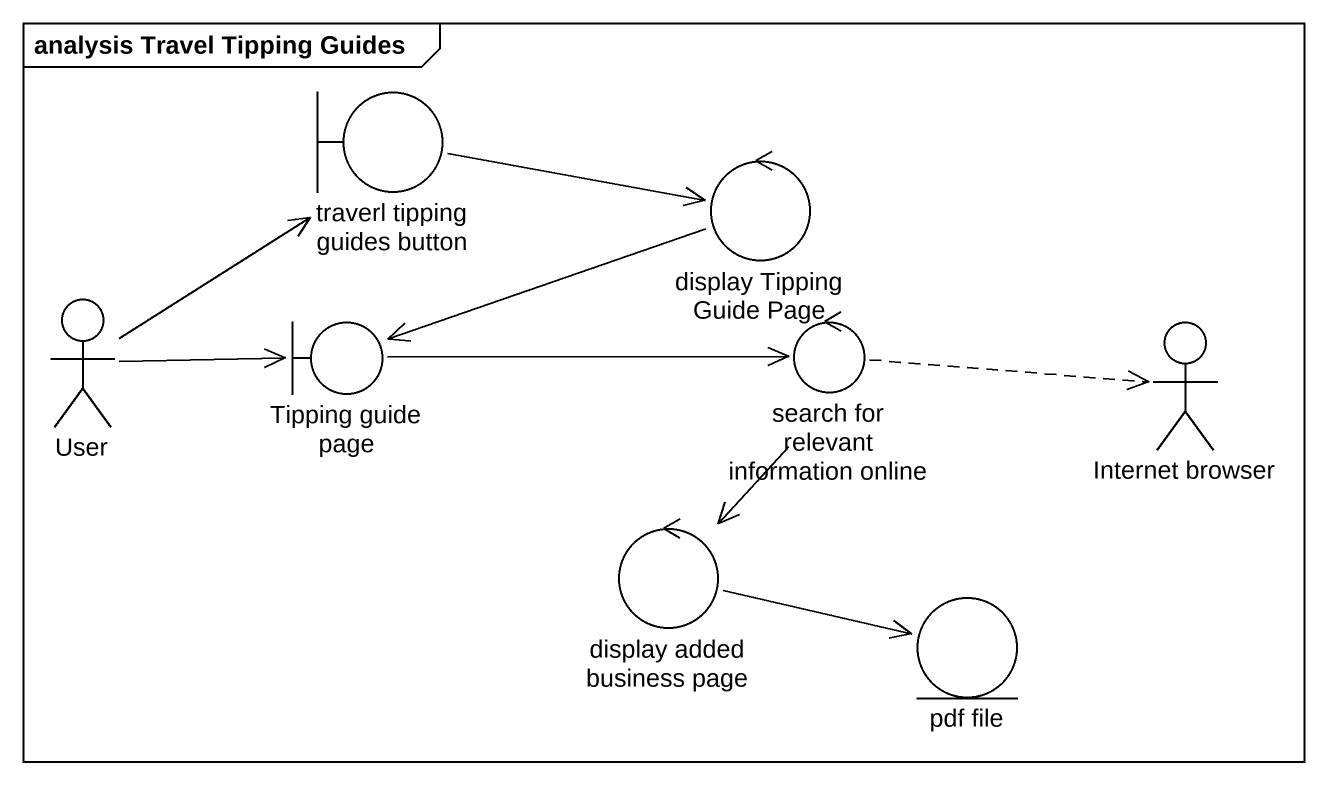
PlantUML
@startuml
mainframe analysis Travel Tipping Guides
boundary "traverl tipping guides button" as traverl_tipping_guides
control "display Tipping Guide Page" as display_Tipping_Guide_Page
actor User
boundary "Tipping guide page" as Tipping_guide_page
control "search for relevant information online" as search_for_relevant
actor "Internet browser" as Internet_browser
control "display added business page" as display_added_business_page
entity "pdf file" as pdf_file
traverl_tipping_guides -right-> display_Tipping_Guide_Page
display_Tipping_Guide_Page -left-> Tipping_guide_page
User -up-> traverl_tipping_guides
User -right-> Tipping_guide_page
Tipping_guide_page -right-> search_for_relevant
search_for_relevant .right.> Internet_browser
search_for_relevant --> display_added_business_page
display_added_business_page -right-> pdf_file
@enduml
